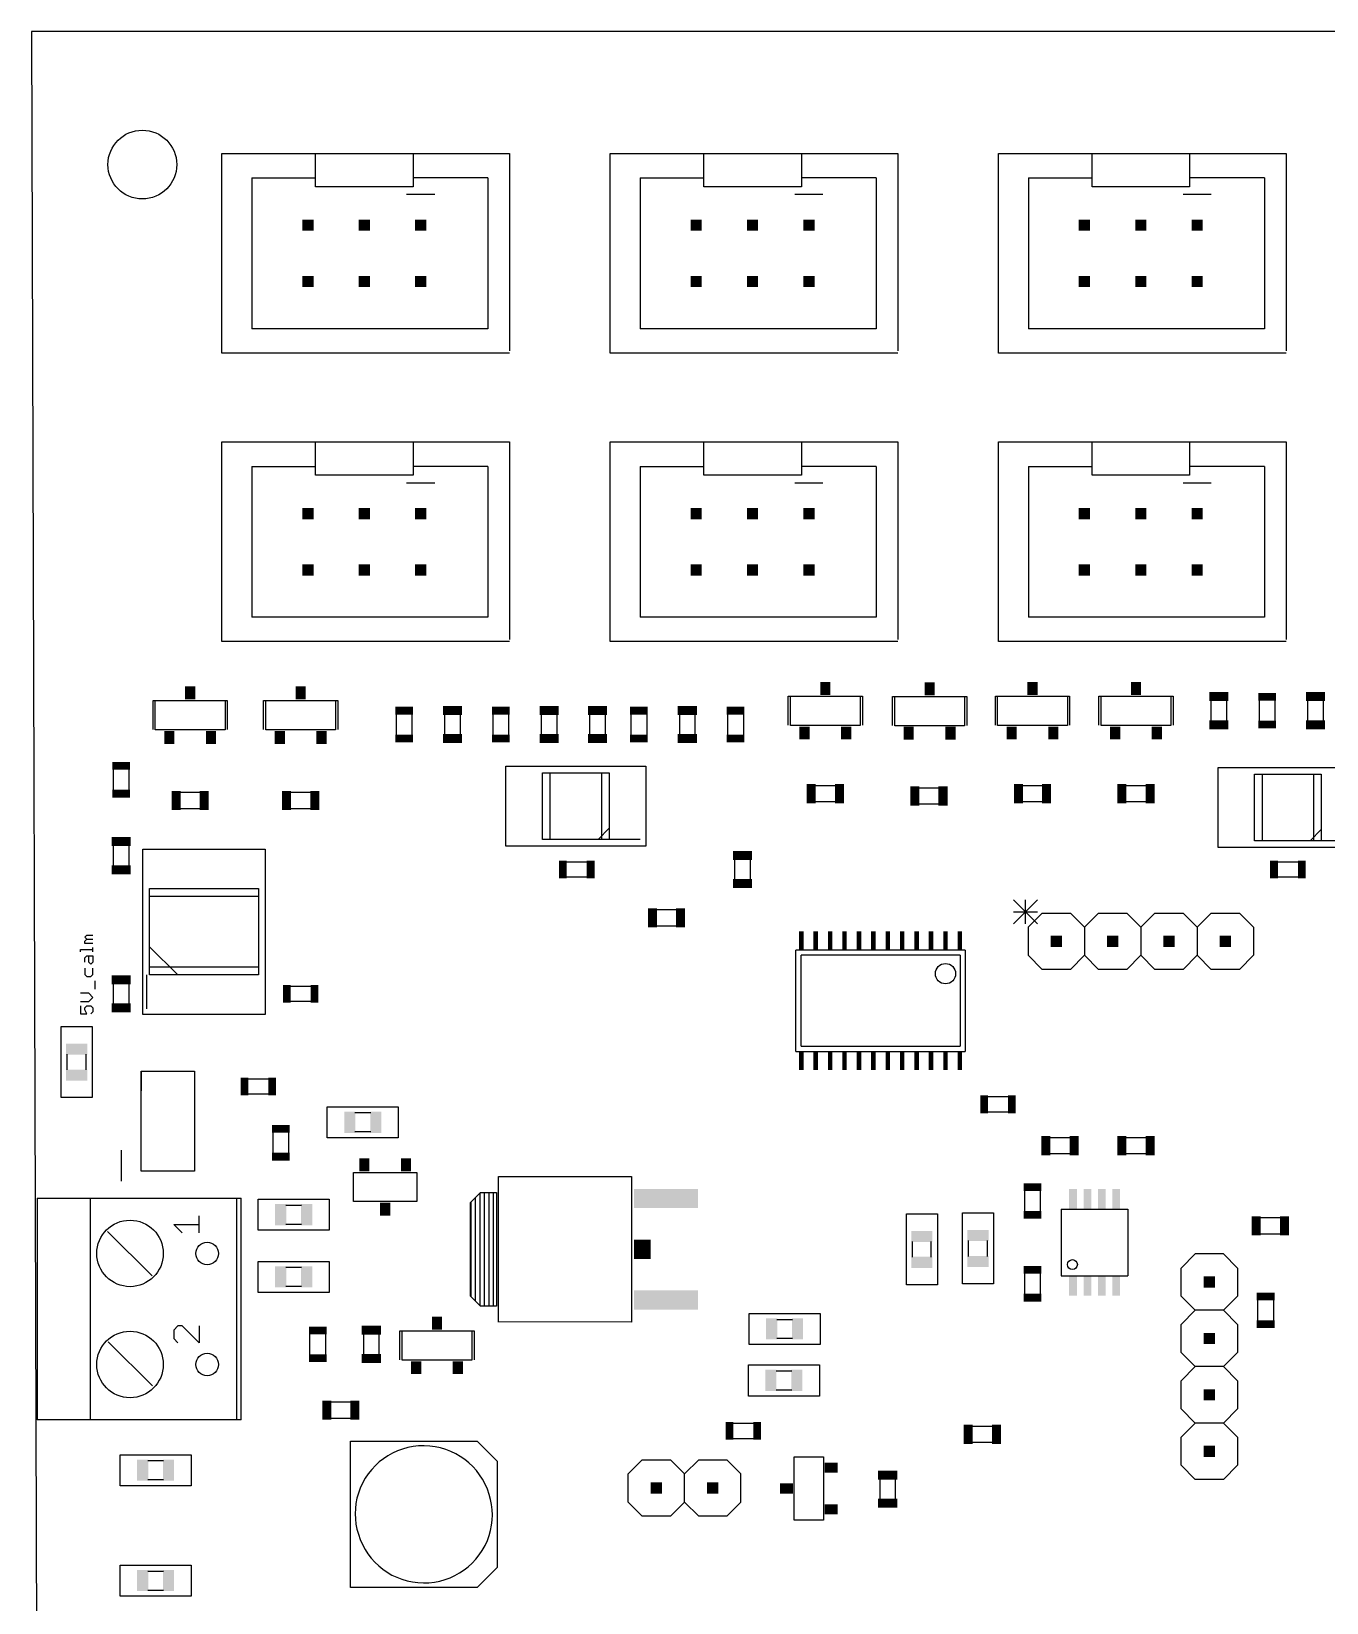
# Model space of a CAD drawing. Extents: x -0.04 to 4.2, y -0.74 to 3.94.
# Drawn here: x 0 to 2.298, y 1.149 to 3.937 of the extents above; entities that cross this region are included whole.
import ezdxf

# ---------------------------------------------------------------- set-up
doc = ezdxf.new("R2010")
doc.units = 0
for name, color, linetype in [('20', 7, 'CONTINUOUS'), ('21', 253, 'CONTINUOUS'), ('51', 253, 'CONTINUOUS')]:
    doc.layers.add(name, color=color, linetype=linetype)

# ---------------------------------------------------------------- blocks, each defined once
blk = doc.blocks.new('RECT')
blk.add_solid([(-0.5, -0.5), (0.5, -0.5), (-0.5, 0.5), (0.5, 0.5)])

msp = doc.modelspace()

# ---------------------------------------------------------------- linework, layer by layer
at = {"layer": '20'}
for p, q in [((3.937008, 3.937008), (0, 3.937008)), ((0, 3.937008), (0.01225, -0.01225))]:
    msp.add_line(p, q, dxfattribs=at)
msp.add_circle((0.19685, 3.700787), 0.061024, dxfattribs=at)
at = {"layer": '21'}
for p, q in [((0.337913, 3.720472), (0.503937, 3.720472)), ((0.337913, 3.366142), (0.337913, 3.720472)), ((0.503937, 3.720472), (0.677165, 3.720472)), ((0.503937, 3.661417), (0.503937, 3.720472)), ((0.677165, 3.720472), (0.848189, 3.720472)), ((0.677165, 3.720472), (0.677165, 3.661417)), ((0.848189, 3.720472), (0.848189, 3.370079)), ((1.02689, 3.720472), (1.192913, 3.720472)), ((1.02689, 3.366142), (1.02689, 3.720472)), ((1.192913, 3.720472), (1.366142, 3.720472)), ((1.192913, 3.661417), (1.192913, 3.720472)), ((1.366142, 3.720472), (1.537165, 3.720472)), ((1.366142, 3.720472), (1.366142, 3.661417)), ((1.537165, 3.720472), (1.537165, 3.370079)), ((1.715866, 3.720472), (1.88189, 3.720472)), ((1.715866, 3.366142), (1.715866, 3.720472)), ((1.88189, 3.720472), (2.055118, 3.720472)), ((1.88189, 3.661417), (1.88189, 3.720472)), ((2.055118, 3.720472), (2.226142, 3.720472)), ((2.055118, 3.720472), (2.055118, 3.661417)), ((2.226142, 3.720472), (2.226142, 3.370079)), ((0.677165, 3.661417), (0.503937, 3.661417)), ((1.366142, 3.661417), (1.192913, 3.661417)), ((2.055118, 3.661417), (1.88189, 3.661417)), ((0.715551, 3.647559), (0.665551, 3.647559)), ((1.404528, 3.647559), (1.354528, 3.647559)), ((2.093504, 3.647559), (2.043504, 3.647559)), ((0.848189, 3.366142), (0.337913, 3.366142)), ((1.537165, 3.366142), (1.02689, 3.366142)), ((2.226142, 3.366142), (1.715866, 3.366142)), ((0.337913, 3.208661), (0.503937, 3.208661)), ((0.337913, 2.854331), (0.337913, 3.208661)), ((0.503937, 3.208661), (0.677165, 3.208661)), ((0.503937, 3.149606), (0.503937, 3.208661)), ((0.677165, 3.208661), (0.848189, 3.208661)), ((0.677165, 3.208661), (0.677165, 3.149606)), ((0.848189, 3.208661), (0.848189, 2.858268)), ((1.02689, 3.208661), (1.192913, 3.208661)), ((1.02689, 2.854331), (1.02689, 3.208661)), ((1.192913, 3.208661), (1.366142, 3.208661)), ((1.192913, 3.149606), (1.192913, 3.208661)), ((1.366142, 3.208661), (1.537165, 3.208661)), ((1.366142, 3.208661), (1.366142, 3.149606)), ((1.537165, 3.208661), (1.537165, 2.858268)), ((1.715866, 3.208661), (1.88189, 3.208661)), ((1.715866, 2.854331), (1.715866, 3.208661)), ((1.88189, 3.208661), (2.055118, 3.208661)), ((1.88189, 3.149606), (1.88189, 3.208661)), ((2.055118, 3.208661), (2.226142, 3.208661)), ((2.055118, 3.208661), (2.055118, 3.149606)), ((2.226142, 3.208661), (2.226142, 2.858268)), ((0.677165, 3.149606), (0.503937, 3.149606)), ((0.715551, 3.135748), (0.665551, 3.135748)), ((1.366142, 3.149606), (1.192913, 3.149606)), ((1.404528, 3.135748), (1.354528, 3.135748)), ((2.055118, 3.149606), (1.88189, 3.149606)), ((2.093504, 3.135748), (2.043504, 3.135748)), ((0.848189, 2.854331), (0.337913, 2.854331)), ((1.537165, 2.854331), (1.02689, 2.854331)), ((2.226142, 2.854331), (1.715866, 2.854331)), ((0.215907, 2.698205), (0.215907, 2.74989)), ((0.215907, 2.74989), (0.253656, 2.74989)), ((0.309844, 2.74989), (0.347593, 2.74989)), ((0.347593, 2.74989), (0.347593, 2.698205)), ((0.411907, 2.698205), (0.411907, 2.74989)), ((0.411907, 2.74989), (0.449656, 2.74989)), ((0.505844, 2.74989), (0.543593, 2.74989)), ((0.543593, 2.74989), (0.543593, 2.698205)), ((1.342907, 2.706065), (1.342907, 2.75775)), ((1.342907, 2.75775), (1.380656, 2.75775)), ((1.436844, 2.75775), (1.474593, 2.75775)), ((1.474593, 2.75775), (1.474593, 2.706065)), ((1.527883, 2.705555), (1.527883, 2.75724)), ((1.527883, 2.75724), (1.565631, 2.75724)), ((1.62182, 2.75724), (1.659568, 2.75724)), ((1.659568, 2.75724), (1.659568, 2.705555)), ((1.710407, 2.706065), (1.710407, 2.75775)), ((1.710407, 2.75775), (1.748156, 2.75775)), ((1.804344, 2.75775), (1.842093, 2.75775)), ((1.842093, 2.75775), (1.842093, 2.706065)), ((1.894157, 2.706065), (1.894157, 2.75775)), ((1.894157, 2.75775), (1.931906, 2.75775)), ((1.988094, 2.75775), (2.025843, 2.75775)), ((2.025843, 2.75775), (2.025843, 2.706065)), ((1.417506, 2.70575), (1.399443, 2.70575)), ((1.602481, 2.70524), (1.584418, 2.70524)), ((1.785006, 2.70575), (1.766943, 2.70575)), ((1.968756, 2.70575), (1.950693, 2.70575)), ((0.290506, 2.69789), (0.272443, 2.69789)), ((0.486506, 2.69789), (0.468443, 2.69789)), ((0.920724, 2.503445), (0.920724, 2.621555)), ((0.920724, 2.621555), (1.011276, 2.621555)), ((1.011276, 2.621555), (1.011276, 2.503445)), ((2.184224, 2.501195), (2.184224, 2.619305)), ((2.184224, 2.619305), (2.274776, 2.619305)), ((2.274776, 2.619305), (2.274776, 2.501195)), ((1.011276, 2.503445), (0.920724, 2.503445)), ((1.080173, 2.503445), (1.025055, 2.503445)), ((2.274776, 2.501195), (2.184224, 2.501195)), ((2.343673, 2.501195), (2.288555, 2.501195)), ((0.209715, 2.276837), (0.209715, 2.402663)), ((0.209715, 2.402663), (0.402785, 2.402663)), ((0.402785, 2.402663), (0.402785, 2.276837)), ((1.7425, 2.396129), (1.785203, 2.353426)), ((1.7425, 2.353426), (1.785203, 2.396129)), ((1.7425, 2.374777), (1.785203, 2.374777)), ((1.763852, 2.353426), (1.763852, 2.396129)), ((1.793504, 2.372835), (1.768504, 2.347835)), ((1.793504, 2.372835), (1.843504, 2.372835)), ((1.843504, 2.372835), (1.868504, 2.347835)), ((1.868504, 2.347835), (1.893504, 2.372835)), ((1.893504, 2.372835), (1.943504, 2.372835)), ((1.943504, 2.372835), (1.968504, 2.347835)), ((1.968504, 2.347835), (1.993504, 2.372835)), ((1.993504, 2.372835), (2.043504, 2.372835)), ((2.043504, 2.372835), (2.068504, 2.347835)), ((2.093504, 2.372835), (2.068504, 2.347835)), ((2.093504, 2.372835), (2.143504, 2.372835)), ((2.143504, 2.372835), (2.168504, 2.347835)), ((1.768504, 2.347835), (1.768504, 2.297835)), ((1.868504, 2.347835), (1.868504, 2.297835)), ((1.968504, 2.347835), (1.968504, 2.297835)), ((2.068504, 2.347835), (2.068504, 2.297835)), ((2.168504, 2.347835), (2.168504, 2.297835)), ((0.094571, 2.329986), (0.098241, 2.333656)), ((0.098241, 2.326316), (0.094571, 2.329986)), ((0.094571, 2.322646), (0.098241, 2.326316)), ((0.094571, 2.318977), (0.094571, 2.322646)), ((0.10925, 2.318977), (0.094571, 2.318977)), ((0.098241, 2.333656), (0.10925, 2.333656)), ((0.098241, 2.326316), (0.10925, 2.326316)), ((0.087231, 2.304244), (0.087231, 2.307914)), ((0.087231, 2.307914), (0.10925, 2.307914)), ((0.094571, 2.293155), (0.098241, 2.296824)), ((0.094571, 2.285815), (0.094571, 2.293155)), ((0.098241, 2.296824), (0.10925, 2.296824)), ((0.10191, 2.285815), (0.10191, 2.296824)), ((0.10558, 2.282145), (0.10191, 2.285815)), ((0.10925, 2.285815), (0.10558, 2.282145)), ((0.10925, 2.304244), (0.10925, 2.311584)), ((0.10925, 2.296824), (0.10925, 2.285815)), ((1.656931, 2.307124), (1.356569, 2.307124)), ((1.356569, 2.127376), (1.356569, 2.307124)), ((1.647931, 2.298124), (1.365569, 2.298124)), ((1.365569, 2.136376), (1.365569, 2.298124)), ((1.647931, 2.298124), (1.647931, 2.136376)), ((1.656931, 2.307124), (1.656931, 2.127376)), ((1.768504, 2.297835), (1.793504, 2.272835)), ((1.868504, 2.297835), (1.843504, 2.272835)), ((1.893504, 2.272835), (1.868504, 2.297835)), ((1.968504, 2.297835), (1.943504, 2.272835)), ((1.993504, 2.272835), (1.968504, 2.297835)), ((2.068504, 2.297835), (2.043504, 2.272835)), ((2.068504, 2.297835), (2.093504, 2.272835)), ((2.168504, 2.297835), (2.143504, 2.272835)), ((0.094571, 2.274726), (0.094571, 2.263716)), ((0.094571, 2.263716), (0.098241, 2.260046)), ((0.098241, 2.260046), (0.10558, 2.260046)), ((0.10558, 2.260046), (0.10925, 2.263716)), ((0.10925, 2.263716), (0.10925, 2.274726)), ((0.204675, 2.202939), (0.204675, 2.263057)), ((0.402785, 2.276837), (0.209715, 2.276837)), ((1.843504, 2.272835), (1.793504, 2.272835)), ((1.943504, 2.272835), (1.893504, 2.272835)), ((2.043504, 2.272835), (1.993504, 2.272835)), ((2.143504, 2.272835), (2.093504, 2.272835)), ((0.10191, 2.230528), (0.087231, 2.230528)), ((0.10925, 2.223188), (0.10191, 2.230528)), ((0.11292, 2.237948), (0.11292, 2.252627)), ((0.087231, 2.215849), (0.10191, 2.215849)), ((0.087231, 2.208429), (0.087231, 2.19375)), ((0.094571, 2.204759), (0.098241, 2.208429)), ((0.094571, 2.20109), (0.094571, 2.204759)), ((0.098241, 2.208429), (0.10558, 2.208429)), ((0.10191, 2.215849), (0.10925, 2.223188)), ((0.10558, 2.208429), (0.10925, 2.204759)), ((0.10925, 2.204759), (0.10925, 2.19742)), ((0.087231, 2.19375), (0.098241, 2.19375)), ((0.098241, 2.19375), (0.094571, 2.20109)), ((0.10925, 2.19742), (0.10558, 2.19375)), ((0.052941, 2.045508), (0.052941, 2.171492)), ((0.052941, 2.171492), (0.108059, 2.171492)), ((0.108059, 2.171492), (0.108059, 2.045508)), ((1.356569, 2.127376), (1.656931, 2.127376)), ((1.365569, 2.136376), (1.647931, 2.136376)), ((0.194756, 2.092083), (0.289244, 2.092083)), ((0.194756, 2.092083), (0.194756, 2.057555)), ((0.108059, 2.045508), (0.052941, 2.045508)), ((0.525008, 1.974091), (0.525008, 2.029209)), ((0.525008, 2.029209), (0.650992, 2.029209)), ((0.650992, 2.029209), (0.650992, 1.974091)), ((0.159323, 1.952319), (0.159323, 1.897201)), ((0.650992, 1.974091), (0.525008, 1.974091)), ((0.194756, 1.914917), (0.194756, 1.949445)), ((0.289244, 1.914917), (0.194756, 1.914917)), ((0.829, 1.90525), (1.065, 1.905266)), ((1.065, 1.905266), (1.065, 1.647234)), ((0.57175, 1.86075), (0.57175, 1.89275)), ((0.68375, 1.89275), (0.68375, 1.86075)), ((0.01, 1.866917), (0.01, 1.473925)), ((0.01, 1.866917), (0.104016, 1.866917)), ((0.104016, 1.866917), (0.104016, 1.803925)), ((0.104016, 1.866917), (0.364016, 1.866917)), ((0.364016, 1.866917), (0.364016, 1.473925)), ((0.364016, 1.866917), (0.372008, 1.866917)), ((0.372008, 1.473925), (0.372008, 1.866917)), ((0.402508, 1.865059), (0.528492, 1.865059)), ((0.402508, 1.809941), (0.402508, 1.865059)), ((0.528492, 1.865059), (0.528492, 1.809941)), ((0.59375, 1.86075), (0.57175, 1.86075)), ((0.68375, 1.86075), (0.66175, 1.86075)), ((1.652191, 1.714676), (1.652191, 1.84066)), ((1.652191, 1.84066), (1.70731, 1.84066)), ((1.70731, 1.84066), (1.70731, 1.714676)), ((1.827445, 1.842634), (1.827445, 1.734366)), ((1.945555, 1.842634), (1.945555, 1.734366)), ((0.267474, 1.805386), (0.252462, 1.820399)), ((0.252462, 1.820399), (0.2975, 1.820399)), ((0.2975, 1.805386), (0.2975, 1.835412)), ((1.552691, 1.713258), (1.552691, 1.839242)), ((1.552691, 1.839242), (1.607809, 1.839242)), ((1.607809, 1.839242), (1.607809, 1.713258)), ((0.528492, 1.809941), (0.402508, 1.809941)), ((2.065, 1.768), (2.04, 1.743)), ((2.115, 1.768), (2.065, 1.768)), ((2.14, 1.743), (2.115, 1.768)), ((0.104016, 1.733925), (0.104016, 1.606917)), ((0.402508, 1.754809), (0.528492, 1.754809)), ((0.402508, 1.699691), (0.402508, 1.754809)), ((0.528492, 1.754809), (0.528492, 1.699691)), ((2.04, 1.693), (2.04, 1.743)), ((2.14, 1.743), (2.14, 1.693)), ((1.607809, 1.713258), (1.552691, 1.713258)), ((1.70731, 1.714676), (1.652191, 1.714676)), ((0.528492, 1.699691), (0.402508, 1.699691)), ((2.065, 1.668), (2.04, 1.693)), ((2.14, 1.693), (2.115, 1.668)), ((1.065, 1.647234), (0.829, 1.64725)), ((1.273676, 1.662328), (1.39966, 1.662328)), ((1.273676, 1.60721), (1.273676, 1.662328)), ((1.39966, 1.662328), (1.39966, 1.60721)), ((2.04, 1.643), (2.065, 1.668)), ((2.115, 1.668), (2.065, 1.668)), ((2.115, 1.668), (2.14, 1.643)), ((0.259968, 1.640412), (0.252462, 1.632905)), ((0.252462, 1.632905), (0.252462, 1.617892)), ((0.252462, 1.617892), (0.259968, 1.610386)), ((0.267474, 1.640412), (0.259968, 1.640412)), ((0.2975, 1.610386), (0.267474, 1.640412)), ((0.2975, 1.640412), (0.2975, 1.610386)), ((0.653907, 1.580065), (0.653907, 1.63175)), ((0.653907, 1.63175), (0.691656, 1.63175)), ((0.747844, 1.63175), (0.785593, 1.63175)), ((0.785593, 1.63175), (0.785593, 1.580065)), ((2.04, 1.593), (2.04, 1.643)), ((2.14, 1.643), (2.14, 1.593)), ((1.39966, 1.60721), (1.273676, 1.60721)), ((2.065, 1.568), (2.04, 1.593)), ((2.14, 1.593), (2.115, 1.568)), ((0.728506, 1.57975), (0.710443, 1.57975)), ((1.272258, 1.571059), (1.398242, 1.571059)), ((1.272258, 1.515941), (1.272258, 1.571059)), ((1.398242, 1.571059), (1.398242, 1.515941)), ((2.04, 1.543), (2.065, 1.568)), ((2.115, 1.568), (2.065, 1.568)), ((2.115, 1.568), (2.14, 1.543)), ((0.104016, 1.536917), (0.104016, 1.473925)), ((2.04, 1.493), (2.04, 1.543)), ((2.14, 1.543), (2.14, 1.493)), ((1.398242, 1.515941), (1.272258, 1.515941)), ((2.065, 1.468), (2.04, 1.493)), ((2.14, 1.493), (2.115, 1.468)), ((0.104016, 1.473925), (0.01, 1.473925)), ((0.364016, 1.473925), (0.104016, 1.473925)), ((0.372008, 1.473925), (0.364016, 1.473925)), ((2.065, 1.468), (2.04, 1.443)), ((2.115, 1.468), (2.065, 1.468)), ((2.14, 1.443), (2.115, 1.468)), ((0.566329, 1.349307), (0.566329, 1.435921)), ((0.566329, 1.435921), (0.790738, 1.435921)), ((0.790738, 1.435921), (0.826171, 1.400488)), ((2.04, 1.393), (2.04, 1.443)), ((2.14, 1.443), (2.14, 1.393)), ((0.157508, 1.411809), (0.283492, 1.411809)), ((0.157508, 1.356691), (0.157508, 1.411809)), ((0.283492, 1.411809), (0.283492, 1.356691)), ((0.826171, 1.400488), (0.826171, 1.349307)), ((1.059, 1.37775), (1.084, 1.40275)), ((1.084, 1.40275), (1.134, 1.40275)), ((1.134, 1.40275), (1.159, 1.37775)), ((1.159, 1.37775), (1.184, 1.40275)), ((1.184, 1.40275), (1.234, 1.40275)), ((1.259, 1.37775), (1.234, 1.40275)), ((1.059, 1.32775), (1.059, 1.37775)), ((1.159, 1.32775), (1.159, 1.37775)), ((1.259, 1.32775), (1.259, 1.37775)), ((2.065, 1.368), (2.04, 1.393)), ((2.115, 1.368), (2.065, 1.368)), ((2.14, 1.393), (2.115, 1.368)), ((0.283492, 1.356691), (0.157508, 1.356691)), ((1.084, 1.30275), (1.059, 1.32775)), ((1.159, 1.32775), (1.134, 1.30275)), ((1.184, 1.30275), (1.159, 1.32775)), ((1.234, 1.30275), (1.259, 1.32775)), ((1.134, 1.30275), (1.084, 1.30275)), ((1.234, 1.30275), (1.184, 1.30275)), ((0.566329, 1.176079), (0.566329, 1.262693)), ((0.826171, 1.262693), (0.826171, 1.211512)), ((0.157508, 1.215809), (0.283492, 1.215809)), ((0.157508, 1.160691), (0.157508, 1.215809)), ((0.283492, 1.215809), (0.283492, 1.160691)), ((0.826171, 1.211512), (0.790738, 1.176079)), ((0.790738, 1.176079), (0.566329, 1.176079)), ((0.283492, 1.160691), (0.157508, 1.160691))]:
    msp.add_line(p, q, dxfattribs=at)
for centre, radius in [((1.621931, 2.26525), 0.018), ((0.312, 1.768925), 0.02), ((1.84713, 1.74913), 0.008803), ((0.312, 1.571925), 0.02)]:
    msp.add_circle(centre, radius, dxfattribs=at)
for centre, start, end in [((0.695941, 1.306), 16.923757, 162.105152), ((0.696559, 1.306), 196.923757, 342.105152)]:
    msp.add_arc(centre, 0.121722, start, end, dxfattribs=at)
at = {"layer": '51'}
for p, q in [((0.39122, 3.677165), (0.39122, 3.409449)), ((0.39122, 3.677165), (0.503937, 3.677165)), ((0.809882, 3.677165), (0.677165, 3.677165)), ((0.809882, 3.677165), (0.809882, 3.409449)), ((1.080197, 3.677165), (1.080197, 3.409449)), ((1.080197, 3.677165), (1.192913, 3.677165)), ((1.498858, 3.677165), (1.366142, 3.677165)), ((1.498858, 3.677165), (1.498858, 3.409449)), ((1.769173, 3.677165), (1.769173, 3.409449)), ((1.769173, 3.677165), (1.88189, 3.677165)), ((2.187835, 3.677165), (2.055118, 3.677165)), ((2.187835, 3.677165), (2.187835, 3.409449)), ((0.809882, 3.409449), (0.39122, 3.409449)), ((1.498858, 3.409449), (1.080197, 3.409449)), ((2.187835, 3.409449), (1.769173, 3.409449)), ((0.39122, 3.165354), (0.39122, 2.897638)), ((0.39122, 3.165354), (0.503937, 3.165354)), ((0.809882, 3.165354), (0.677165, 3.165354)), ((0.809882, 3.165354), (0.809882, 2.897638)), ((1.080197, 3.165354), (1.080197, 2.897638)), ((1.080197, 3.165354), (1.192913, 3.165354)), ((1.498858, 3.165354), (1.366142, 3.165354)), ((1.498858, 3.165354), (1.498858, 2.897638)), ((1.769173, 3.165354), (1.769173, 2.897638)), ((1.769173, 3.165354), (1.88189, 3.165354)), ((2.187835, 3.165354), (2.055118, 3.165354)), ((2.187835, 3.165354), (2.187835, 2.897638)), ((0.809882, 2.897638), (0.39122, 2.897638)), ((1.498858, 2.897638), (1.080197, 2.897638)), ((2.187835, 2.897638), (1.769173, 2.897638)), ((2.17897, 2.703207), (2.17897, 2.760293)), ((2.20653, 2.760293), (2.20653, 2.703207)), ((0.219844, 2.69789), (0.219844, 2.74989)), ((0.219844, 2.74989), (0.343656, 2.74989)), ((0.343656, 2.74989), (0.343656, 2.69789)), ((0.415844, 2.69789), (0.415844, 2.74989)), ((0.415844, 2.74989), (0.539656, 2.74989)), ((0.539656, 2.74989), (0.539656, 2.69789)), ((0.64772, 2.678707), (0.64772, 2.735793)), ((0.67528, 2.735793), (0.67528, 2.678707)), ((0.81922, 2.678707), (0.81922, 2.735793)), ((0.84678, 2.735793), (0.84678, 2.678707)), ((1.06422, 2.678707), (1.06422, 2.735793)), ((1.09178, 2.735793), (1.09178, 2.678707)), ((1.23572, 2.678707), (1.23572, 2.735793)), ((1.26328, 2.735793), (1.26328, 2.678707)), ((1.346844, 2.70575), (1.346844, 2.75775)), ((1.346844, 2.75775), (1.470656, 2.75775)), ((1.470656, 2.75775), (1.470656, 2.70575)), ((1.53182, 2.70524), (1.53182, 2.75724)), ((1.53182, 2.75724), (1.655631, 2.75724)), ((1.655631, 2.75724), (1.655631, 2.70524)), ((1.714344, 2.70575), (1.714344, 2.75775)), ((1.714344, 2.75775), (1.838156, 2.75775)), ((1.838156, 2.75775), (1.838156, 2.70575)), ((1.898094, 2.70575), (1.898094, 2.75775)), ((1.898094, 2.75775), (2.021906, 2.75775)), ((2.021906, 2.75775), (2.021906, 2.70575)), ((2.092984, 2.748758), (2.092984, 2.714742)), ((2.121016, 2.714742), (2.121016, 2.748758)), ((2.264484, 2.748758), (2.264484, 2.714742)), ((2.292516, 2.714742), (2.292516, 2.748758)), ((0.733234, 2.724258), (0.733234, 2.690242)), ((0.761266, 2.690242), (0.761266, 2.724258)), ((0.904734, 2.724258), (0.904734, 2.690242)), ((0.932766, 2.690242), (0.932766, 2.724258)), ((0.990484, 2.724258), (0.990484, 2.690242)), ((1.018516, 2.690242), (1.018516, 2.724258)), ((1.149734, 2.724258), (1.149734, 2.690242)), ((1.177766, 2.690242), (1.177766, 2.724258)), ((1.470656, 2.70575), (1.346844, 2.70575)), ((1.655631, 2.70524), (1.53182, 2.70524)), ((1.838156, 2.70575), (1.714344, 2.70575)), ((2.021906, 2.70575), (1.898094, 2.70575)), ((0.343656, 2.69789), (0.219844, 2.69789)), ((0.539656, 2.69789), (0.415844, 2.69789)), ((0.14547, 2.580707), (0.14547, 2.637793)), ((0.17303, 2.637793), (0.17303, 2.580707)), ((0.841984, 2.491634), (0.841984, 2.633366)), ((0.841984, 2.633366), (1.090016, 2.633366)), ((0.906945, 2.503445), (0.906945, 2.621555)), ((0.906945, 2.621555), (1.025055, 2.621555)), ((1.025055, 2.621555), (1.025055, 2.503445)), ((1.090016, 2.633366), (1.090016, 2.491634)), ((2.105484, 2.489384), (2.105484, 2.631116)), ((2.105484, 2.631116), (2.353516, 2.631116)), ((1.425758, 2.598766), (1.391742, 2.598766)), ((1.609508, 2.594376), (1.575492, 2.594376)), ((1.793258, 2.598766), (1.759242, 2.598766)), ((1.977008, 2.598766), (1.942992, 2.598766)), ((2.170445, 2.501195), (2.170445, 2.619305)), ((2.170445, 2.619305), (2.288555, 2.619305)), ((2.288555, 2.619305), (2.288555, 2.501195)), ((0.298758, 2.586516), (0.264742, 2.586516)), ((0.494758, 2.586516), (0.460742, 2.586516)), ((1.391742, 2.570734), (1.425758, 2.570734)), ((1.575492, 2.566344), (1.609508, 2.566344)), ((1.759242, 2.570734), (1.793258, 2.570734)), ((1.942992, 2.570734), (1.977008, 2.570734)), ((0.264742, 2.558484), (0.298758, 2.558484)), ((0.460742, 2.558484), (0.494758, 2.558484)), ((1.025055, 2.52313), (1.00537, 2.503445)), ((2.288555, 2.52088), (2.26887, 2.501195)), ((0.145234, 2.491508), (0.145234, 2.457492)), ((0.173266, 2.457492), (0.173266, 2.491508)), ((0.197982, 2.193096), (0.197982, 2.486404)), ((0.197982, 2.486404), (0.414518, 2.486404)), ((0.414518, 2.486404), (0.414518, 2.193096)), ((1.090016, 2.491634), (0.841984, 2.491634)), ((1.025055, 2.503445), (0.906945, 2.503445)), ((2.353516, 2.489384), (2.105484, 2.489384)), ((2.288555, 2.501195), (2.170445, 2.501195)), ((0.939207, 2.46378), (0.996293, 2.46378)), ((1.247734, 2.467008), (1.247734, 2.432992)), ((1.275766, 2.432992), (1.275766, 2.467008)), ((2.200957, 2.46378), (2.258043, 2.46378)), ((0.996293, 2.43622), (0.939207, 2.43622)), ((2.258043, 2.43622), (2.200957, 2.43622)), ((0.209715, 2.263057), (0.209715, 2.416443)), ((0.209715, 2.416443), (0.402785, 2.416443)), ((0.402785, 2.416443), (0.402785, 2.263057)), ((1.144008, 2.378266), (1.109992, 2.378266)), ((1.109992, 2.350234), (1.144008, 2.350234)), ((0.259715, 2.263057), (0.209715, 2.313057)), ((0.402785, 2.263057), (0.209715, 2.263057)), ((0.145234, 2.246508), (0.145234, 2.212492)), ((0.173266, 2.212492), (0.173266, 2.246508)), ((0.449207, 2.24328), (0.506293, 2.24328)), ((0.506293, 2.21572), (0.449207, 2.21572)), ((0.414518, 2.193096), (0.197982, 2.193096)), ((0.063492, 2.094484), (0.063492, 2.122516)), ((0.096996, 2.094484), (0.096996, 2.122516)), ((0.194756, 1.914917), (0.194756, 2.092083)), ((0.194756, 2.092083), (0.289244, 2.092083)), ((0.289244, 2.092083), (0.289244, 1.914917)), ((0.374207, 2.07878), (0.431293, 2.07878)), ((0.431293, 2.05122), (0.374207, 2.05122)), ((1.686457, 2.04728), (1.743543, 2.04728)), ((0.602016, 2.018146), (0.573984, 2.018146)), ((1.743543, 2.01972), (1.686457, 2.01972)), ((0.42872, 1.936707), (0.42872, 1.993793)), ((0.45628, 1.993793), (0.45628, 1.936707)), ((0.602016, 1.984642), (0.573984, 1.984642)), ((1.842258, 1.974016), (1.808242, 1.974016)), ((1.977008, 1.974016), (1.942992, 1.974016)), ((1.808242, 1.945984), (1.842258, 1.945984)), ((1.942992, 1.945984), (1.977008, 1.945984)), ((0.289244, 1.914917), (0.194756, 1.914917)), ((0.57175, 1.86075), (0.57175, 1.91275)), ((0.57175, 1.91275), (0.68375, 1.91275)), ((0.68375, 1.91275), (0.68375, 1.86075)), ((0.829016, 1.647234), (0.829031, 1.905281)), ((0.779, 1.85925), (0.797, 1.87725)), ((0.779, 1.85925), (0.797, 1.87725)), ((0.788, 1.68425), (0.788, 1.86825)), ((0.796, 1.67625), (0.796, 1.87625)), ((0.797, 1.87725), (0.825, 1.87725)), ((0.797, 1.87725), (0.825, 1.87725)), ((0.804, 1.67525), (0.804, 1.87725)), ((0.812, 1.67525), (0.812, 1.87725)), ((0.82, 1.67525), (0.82, 1.87725)), ((0.825, 1.87725), (0.825, 1.67525)), ((0.825, 1.87725), (0.825, 1.67525)), ((1.76247, 1.833457), (1.76247, 1.890543)), ((1.79003, 1.890543), (1.79003, 1.833457)), ((0.451484, 1.854508), (0.479516, 1.854508)), ((0.68375, 1.86075), (0.57175, 1.86075)), ((0.779, 1.69325), (0.779, 1.85925)), ((0.779, 1.69325), (0.779, 1.85925)), ((0.78, 1.69225), (0.78, 1.86025)), ((1.827445, 1.847555), (1.945555, 1.847555)), ((1.827445, 1.847555), (1.827445, 1.729445)), ((1.945555, 1.847555), (1.945555, 1.729445)), ((0.451484, 1.821004), (0.479516, 1.821004)), ((2.215258, 1.831766), (2.181242, 1.831766)), ((0.104016, 1.803925), (0.104016, 1.733925)), ((0.135, 1.807941), (0.214016, 1.728925)), ((1.563242, 1.762234), (1.563242, 1.790266)), ((1.596746, 1.762234), (1.596746, 1.790266)), ((1.662743, 1.763652), (1.662743, 1.791683)), ((1.696247, 1.763652), (1.696247, 1.791683)), ((2.181242, 1.803734), (2.215258, 1.803734)), ((0.451484, 1.744258), (0.479516, 1.744258)), ((1.76247, 1.686457), (1.76247, 1.743543)), ((1.79003, 1.743543), (1.79003, 1.686457)), ((1.827445, 1.729445), (1.945555, 1.729445)), ((0.451484, 1.710754), (0.479516, 1.710754)), ((0.797, 1.67525), (0.779, 1.69325)), ((0.797, 1.67525), (0.779, 1.69325)), ((0.825, 1.67525), (0.797, 1.67525)), ((0.825, 1.67525), (0.797, 1.67525)), ((2.17622, 1.639457), (2.17622, 1.696543)), ((2.20378, 1.696543), (2.20378, 1.639457)), ((1.322652, 1.651777), (1.350683, 1.651777)), ((0.49422, 1.578957), (0.49422, 1.636043)), ((0.52178, 1.636043), (0.52178, 1.578957)), ((0.588984, 1.624508), (0.588984, 1.590492)), ((0.617016, 1.590492), (0.617016, 1.624508)), ((0.657844, 1.57975), (0.657844, 1.63175)), ((0.657844, 1.63175), (0.781656, 1.63175)), ((0.781656, 1.63175), (0.781656, 1.57975)), ((1.322652, 1.618273), (1.350683, 1.618273)), ((0.104016, 1.606917), (0.104016, 1.536917)), ((0.135984, 1.611917), (0.215, 1.533925)), ((0.781656, 1.57975), (0.657844, 1.57975)), ((1.321234, 1.560508), (1.349266, 1.560508)), ((1.321234, 1.527004), (1.349266, 1.527004)), ((0.566008, 1.504766), (0.531992, 1.504766)), ((0.531992, 1.476734), (0.566008, 1.476734)), ((1.234707, 1.46778), (1.291793, 1.46778)), ((1.704258, 1.462016), (1.670242, 1.462016)), ((1.291793, 1.44022), (1.234707, 1.44022)), ((1.670242, 1.433984), (1.704258, 1.433984)), ((0.206484, 1.401258), (0.234516, 1.401258)), ((1.3535, 1.40775), (1.4055, 1.40775)), ((1.3535, 1.29575), (1.3535, 1.40775)), ((1.4055, 1.40775), (1.4055, 1.29575)), ((0.206484, 1.367754), (0.234516, 1.367754)), ((1.505234, 1.367758), (1.505234, 1.333742)), ((1.533266, 1.333742), (1.533266, 1.367758)), ((0.566329, 1.262693), (0.566329, 1.349307)), ((0.826171, 1.349307), (0.826171, 1.262693)), ((1.4055, 1.29575), (1.3535, 1.29575)), ((0.206484, 1.205258), (0.234516, 1.205258)), ((0.206484, 1.171754), (0.234516, 1.171754))]:
    msp.add_line(p, q, dxfattribs=at)
for centre in [(0.175, 1.768925), (0.175, 1.571925)]:
    msp.add_circle(centre, 0.059, dxfattribs=at)
for centre, start, end in [((0.69625, 1.306984), 162.590697, 197.409303), ((0.69625, 1.305016), 342.590697, 17.409303)]:
    msp.add_arc(centre, 0.121717, start, end, dxfattribs=at)

# ---------------------------------------------------------------- block references
at = {"layer": '21', "xscale": 0.034, "yscale": 0.03, "rotation": 90}
msp.add_blockref('RECT', (1.084, 1.77625), dxfattribs=at)
at = {"layer": '51'}
for p, xscale, yscale, rotation in [((0.490551, 3.593307), 0.02, 0.02, 270), ((0.490551, 3.593307), 0.02, 0.02, 270), ((0.590551, 3.593307), 0.02, 0.02, 270), ((0.690551, 3.593307), 0.02, 0.02, 270), ((1.179528, 3.593307), 0.02, 0.02, 270), ((1.179528, 3.593307), 0.02, 0.02, 270), ((1.279528, 3.593307), 0.02, 0.02, 270), ((1.379528, 3.593307), 0.02, 0.02, 270), ((1.868504, 3.593307), 0.02, 0.02, 270), ((1.868504, 3.593307), 0.02, 0.02, 270), ((1.968504, 3.593307), 0.02, 0.02, 270), ((2.068504, 3.593307), 0.02, 0.02, 270), ((0.490551, 3.493307), 0.02, 0.02, 270), ((0.490551, 3.493307), 0.02, 0.02, 270), ((0.590551, 3.493307), 0.02, 0.02, 270), ((0.690551, 3.493307), 0.02, 0.02, 270), ((1.179528, 3.493307), 0.02, 0.02, 270), ((1.179528, 3.493307), 0.02, 0.02, 270), ((1.279528, 3.493307), 0.02, 0.02, 270), ((1.379528, 3.493307), 0.02, 0.02, 270), ((1.868504, 3.493307), 0.02, 0.02, 270), ((1.868504, 3.493307), 0.02, 0.02, 270), ((1.968504, 3.493307), 0.02, 0.02, 270), ((2.068504, 3.493307), 0.02, 0.02, 270), ((0.490551, 3.081496), 0.02, 0.02, 270), ((0.490551, 3.081496), 0.02, 0.02, 270), ((0.590551, 3.081496), 0.02, 0.02, 270), ((0.690551, 3.081496), 0.02, 0.02, 270), ((1.179528, 3.081496), 0.02, 0.02, 270), ((1.179528, 3.081496), 0.02, 0.02, 270), ((1.279528, 3.081496), 0.02, 0.02, 270), ((1.379528, 3.081496), 0.02, 0.02, 270), ((1.868504, 3.081496), 0.02, 0.02, 270), ((1.868504, 3.081496), 0.02, 0.02, 270), ((1.968504, 3.081496), 0.02, 0.02, 270), ((2.068504, 3.081496), 0.02, 0.02, 270), ((0.490551, 2.981496), 0.02, 0.02, 270), ((0.490551, 2.981496), 0.02, 0.02, 270), ((0.590551, 2.981496), 0.02, 0.02, 270), ((0.690551, 2.981496), 0.02, 0.02, 270), ((1.179528, 2.981496), 0.02, 0.02, 270), ((1.179528, 2.981496), 0.02, 0.02, 270), ((1.279528, 2.981496), 0.02, 0.02, 270), ((1.379528, 2.981496), 0.02, 0.02, 270), ((1.868504, 2.981496), 0.02, 0.02, 270), ((1.868504, 2.981496), 0.02, 0.02, 270), ((1.968504, 2.981496), 0.02, 0.02, 270), ((2.068504, 2.981496), 0.02, 0.02, 270), ((2.107, 2.75675), 0.016, 0.034, 90), ((2.19275, 2.756356), 0.01378, 0.031496, 90), ((2.2785, 2.75675), 0.016, 0.034, 90), ((0.6615, 2.731856), 0.01378, 0.031496, 90), ((0.74725, 2.73225), 0.016, 0.034, 90), ((0.833, 2.731856), 0.01378, 0.031496, 90), ((0.91875, 2.73225), 0.016, 0.034, 90), ((1.0045, 2.73225), 0.016, 0.034, 90), ((1.078, 2.731856), 0.01378, 0.031496, 90), ((1.16375, 2.73225), 0.016, 0.034, 90), ((1.2495, 2.731856), 0.01378, 0.031496, 90), ((2.107, 2.70675), 0.016, 0.034, 90), ((2.19275, 2.707144), 0.01378, 0.031496, 90), ((2.2785, 2.70675), 0.016, 0.034, 90), ((0.6615, 2.682644), 0.01378, 0.031496, 90), ((0.74725, 2.68225), 0.016, 0.034, 90), ((0.833, 2.682644), 0.01378, 0.031496, 90), ((0.91875, 2.68225), 0.016, 0.034, 90), ((1.0045, 2.68225), 0.016, 0.034, 90), ((1.078, 2.682644), 0.01378, 0.031496, 90), ((1.16375, 2.68225), 0.016, 0.034, 90), ((1.2495, 2.682644), 0.01378, 0.031496, 90), ((0.15925, 2.633856), 0.01378, 0.031496, 90), ((1.38375, 2.58475), 0.016, 0.034, 180), ((1.43375, 2.58475), 0.016, 0.034, 180), ((1.5675, 2.58036), 0.016, 0.034, 180), ((1.6175, 2.58036), 0.016, 0.034, 180), ((1.75125, 2.58475), 0.016, 0.034, 180), ((1.80125, 2.58475), 0.016, 0.034, 180), ((1.935, 2.58475), 0.016, 0.034, 180), ((1.985, 2.58475), 0.016, 0.034, 180), ((0.15925, 2.584644), 0.01378, 0.031496, 90), ((0.25675, 2.5725), 0.016, 0.034, 180), ((0.30675, 2.5725), 0.016, 0.034, 180), ((0.45275, 2.5725), 0.016, 0.034, 180), ((0.50275, 2.5725), 0.016, 0.034, 180), ((0.15925, 2.4995), 0.016, 0.034, 270), ((1.26175, 2.475), 0.016, 0.034, 90), ((0.15925, 2.4495), 0.016, 0.034, 270), ((1.26175, 2.425), 0.016, 0.034, 90), ((1.366002, 2.323624), 0.008, 0.033, 180), ((1.391593, 2.323624), 0.008, 0.033, 180), ((1.417183, 2.323624), 0.008, 0.033, 180), ((1.442774, 2.323624), 0.008, 0.033, 180), ((1.468364, 2.323624), 0.008, 0.033, 180), ((1.493955, 2.323624), 0.008, 0.033, 180), ((1.519545, 2.323624), 0.008, 0.033, 180), ((1.545136, 2.323624), 0.008, 0.033, 180), ((1.570726, 2.323624), 0.008, 0.033, 180), ((1.596317, 2.323624), 0.008, 0.033, 180), ((1.621907, 2.323624), 0.008, 0.033, 180), ((1.647498, 2.323624), 0.008, 0.033, 180), ((0.15925, 2.2545), 0.016, 0.034, 90), ((0.453144, 2.2295), 0.01378, 0.031496, 180), ((0.502356, 2.2295), 0.01378, 0.031496, 180), ((0.15925, 2.2045), 0.016, 0.034, 90), ((0.080299, 2.131344), 0.019689, 0.037402, 90), ((1.366002, 2.110876), 0.008, 0.033, 180), ((1.391593, 2.110876), 0.008, 0.033, 180), ((1.417183, 2.110876), 0.008, 0.033, 180), ((1.442774, 2.110876), 0.008, 0.033, 180), ((1.468364, 2.110876), 0.008, 0.033, 180), ((1.493955, 2.110876), 0.008, 0.033, 180), ((1.519545, 2.110876), 0.008, 0.033, 180), ((1.545136, 2.110876), 0.008, 0.033, 180), ((1.570726, 2.110876), 0.008, 0.033, 180), ((1.596317, 2.110876), 0.008, 0.033, 180), ((1.621907, 2.110876), 0.008, 0.033, 180), ((1.647498, 2.110876), 0.008, 0.033, 180), ((0.080299, 2.085344), 0.019689, 0.037402, 90), ((1.690394, 2.0335), 0.01378, 0.031496, 180), ((1.739606, 2.0335), 0.01378, 0.031496, 180), ((0.565156, 2.001449), 0.019689, 0.037402, 180), ((0.611156, 2.001449), 0.019689, 0.037402, 180), ((0.4425, 1.989856), 0.01378, 0.031496, 270), ((1.935, 1.96), 0.016, 0.034, 180), ((1.985, 1.96), 0.016, 0.034, 180), ((0.4425, 1.940644), 0.01378, 0.031496, 270), ((0.59075, 1.92625), 0.018, 0.023, 180), ((0.66475, 1.92625), 0.018, 0.023, 180), ((1.126, 1.86625), 0.034, 0.114, 90), ((1.77625, 1.886606), 0.01378, 0.031496, 270), ((0.62775, 1.84725), 0.018, 0.023, 180), ((1.77625, 1.837394), 0.01378, 0.031496, 270), ((2.17325, 1.81775), 0.016, 0.034, 180), ((2.22325, 1.81775), 0.016, 0.034, 180), ((1.580049, 1.799094), 0.019689, 0.037402, 90), ((1.67955, 1.800512), 0.019689, 0.037402, 90), ((1.580049, 1.753094), 0.019689, 0.037402, 90), ((1.67955, 1.754512), 0.019689, 0.037402, 90), ((1.77625, 1.739606), 0.01378, 0.031496, 90), ((1.126, 1.68625), 0.034, 0.114, 90), ((2.09, 1.718), 0.02, 0.02, 270), ((1.77625, 1.690394), 0.01378, 0.031496, 90), ((2.19, 1.692606), 0.01378, 0.031496, 270), ((2.19, 1.643394), 0.01378, 0.031496, 270), ((0.508, 1.632106), 0.01378, 0.031496, 270), ((0.603, 1.6325), 0.016, 0.034, 270), ((2.09, 1.618), 0.02, 0.02, 270), ((0.508, 1.582894), 0.01378, 0.031496, 270), ((0.603, 1.5825), 0.016, 0.034, 270), ((0.524, 1.49075), 0.016, 0.034, 180), ((0.574, 1.49075), 0.016, 0.034, 180), ((2.09, 1.518), 0.02, 0.02, 270), ((1.66225, 1.448), 0.016, 0.034, 180), ((1.71225, 1.448), 0.016, 0.034, 180), ((2.09, 1.418), 0.02, 0.02, 270), ((1.419, 1.38875), 0.018, 0.023, 90), ((1.51925, 1.37575), 0.016, 0.034, 90), ((1.109, 1.35275), 0.02, 0.02, 180), ((1.209, 1.35275), 0.02, 0.02, 180), ((1.34, 1.35175), 0.018, 0.023, 90), ((1.419, 1.31475), 0.018, 0.023, 90), ((1.51925, 1.32575), 0.016, 0.034, 90)]:
    msp.add_blockref('RECT', p, dxfattribs=dict(at, xscale=xscale, yscale=yscale, rotation=rotation))
for p, xscale, yscale in [((0.28175, 2.76339), 0.018, 0.023), ((0.47775, 2.76339), 0.018, 0.023), ((1.40875, 2.77125), 0.018, 0.023), ((1.593725, 2.77074), 0.018, 0.023), ((1.77625, 2.77125), 0.018, 0.023), ((1.96, 2.77125), 0.018, 0.023), ((0.24475, 2.68439), 0.018, 0.023), ((0.31875, 2.68439), 0.018, 0.023), ((0.44075, 2.68439), 0.018, 0.023), ((0.51475, 2.68439), 0.018, 0.023), ((1.37175, 2.69225), 0.018, 0.023), ((1.44575, 2.69225), 0.018, 0.023), ((1.556725, 2.69174), 0.018, 0.023), ((1.630725, 2.69174), 0.018, 0.023), ((1.73925, 2.69225), 0.018, 0.023), ((1.81325, 2.69225), 0.018, 0.023), ((1.923, 2.69225), 0.018, 0.023), ((1.997, 2.69225), 0.018, 0.023), ((0.943144, 2.45), 0.01378, 0.031496), ((0.992356, 2.45), 0.01378, 0.031496), ((2.204894, 2.45), 0.01378, 0.031496), ((2.254106, 2.45), 0.01378, 0.031496), ((1.102, 2.36425), 0.016, 0.034), ((1.152, 2.36425), 0.016, 0.034), ((1.818504, 2.322835), 0.02, 0.02), ((1.918504, 2.322835), 0.02, 0.02), ((2.018504, 2.322835), 0.02, 0.02), ((2.118504, 2.322835), 0.02, 0.02), ((0.378144, 2.065), 0.01378, 0.031496), ((0.427356, 2.065), 0.01378, 0.031496), ((1.80025, 1.96), 0.016, 0.034), ((1.85025, 1.96), 0.016, 0.034), ((1.848114, 1.865272), 0.01378, 0.035433), ((1.873705, 1.865272), 0.01378, 0.035433), ((1.899295, 1.865272), 0.01378, 0.035433), ((1.924886, 1.865272), 0.01378, 0.035433), ((0.442344, 1.837701), 0.019689, 0.037402), ((0.488344, 1.837701), 0.019689, 0.037402), ((0.442344, 1.727451), 0.019689, 0.037402), ((0.488344, 1.727451), 0.019689, 0.037402), ((1.848114, 1.711728), 0.01378, 0.035433), ((1.873705, 1.711728), 0.01378, 0.035433), ((1.899295, 1.711728), 0.01378, 0.035433), ((1.924886, 1.711728), 0.01378, 0.035433), ((0.71975, 1.64525), 0.018, 0.023), ((1.313512, 1.63497), 0.019689, 0.037402), ((1.359512, 1.63497), 0.019689, 0.037402), ((0.68275, 1.56625), 0.018, 0.023), ((0.75675, 1.56625), 0.018, 0.023), ((1.312094, 1.543701), 0.019689, 0.037402), ((1.358094, 1.543701), 0.019689, 0.037402), ((1.238644, 1.454), 0.01378, 0.031496), ((1.287856, 1.454), 0.01378, 0.031496), ((0.197344, 1.384451), 0.019689, 0.037402), ((0.243344, 1.384451), 0.019689, 0.037402), ((0.197344, 1.188451), 0.019689, 0.037402), ((0.243344, 1.188451), 0.019689, 0.037402)]:
    msp.add_blockref('RECT', p, dxfattribs=dict(at, xscale=xscale, yscale=yscale))

doc.saveas('drawing.dxf')
